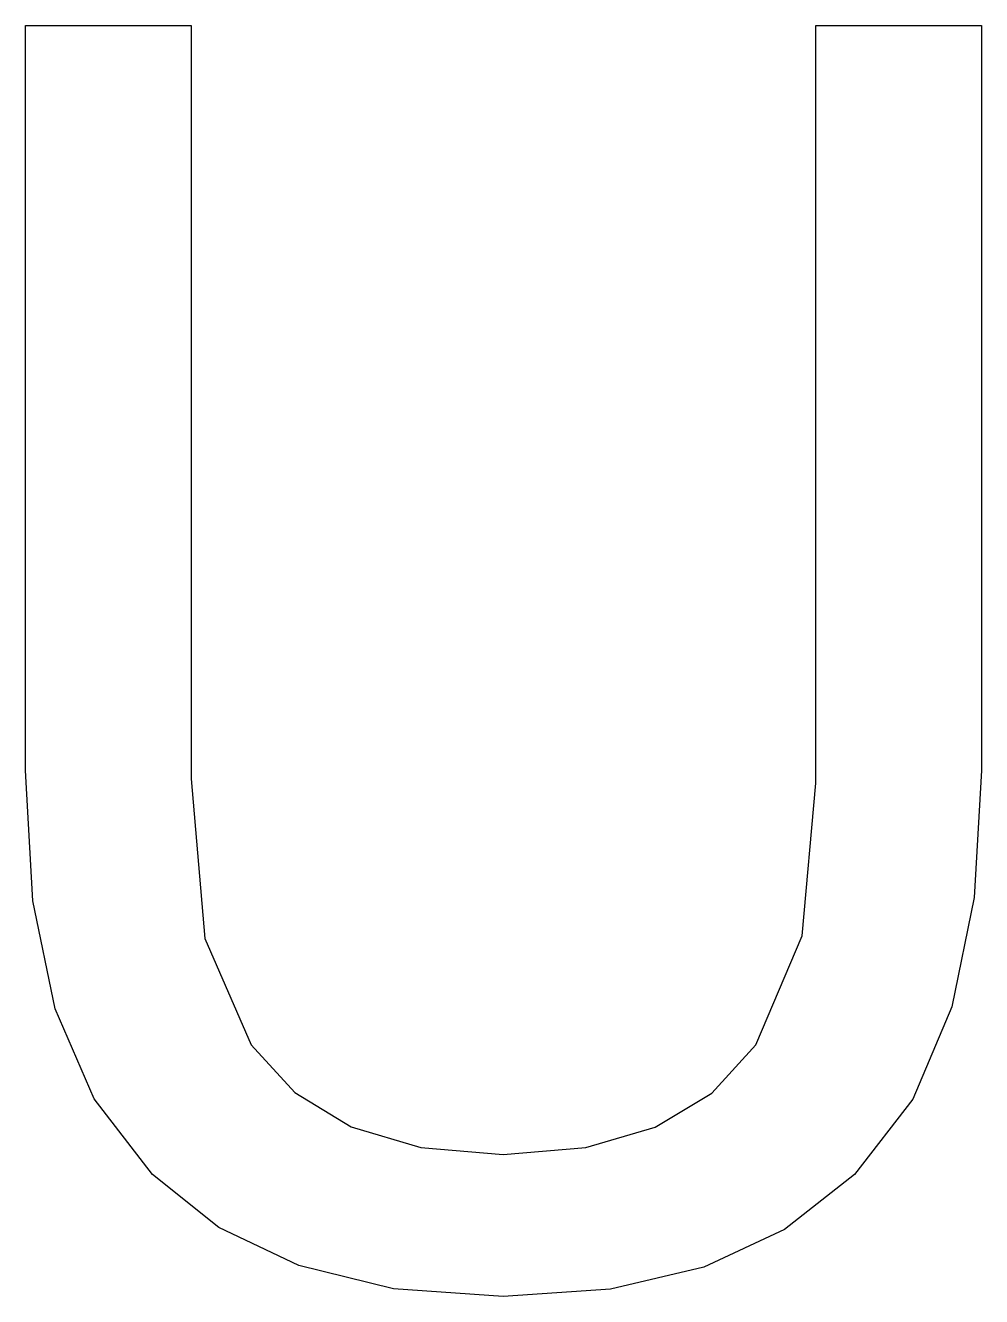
# Model space of a CAD drawing. Header units: metres. Extents: x -71 to 71, y 0 to 188.
import ezdxf

# ---------------------------------------------------------------- set-up
doc = ezdxf.new("R2010")
doc.units = ezdxf.units.M

msp = doc.modelspace()

# ---------------------------------------------------------------- linework, layer by layer
at = {"layer": 'COMPONENT0'}
for p, q in [((-70.5, 77.59), (-70.5, 187.51)), ((-70.5, 187.51), (-46.08, 187.51)), ((-46.08, 187.51), (-46.08, 76.36)), ((46.08, 75.74), (46.08, 187.51)), ((46.08, 187.51), (70.5, 187.51)), ((70.5, 187.51), (70.5, 77.59)), ((-69.41, 58.38), (-70.5, 77.59)), ((70.5, 77.59), (69.41, 58.89)), ((-46.08, 76.36), (-44.04, 52.8)), ((44.04, 53.23), (46.08, 75.74)), ((-66.12, 42.44), (-69.41, 58.38)), ((69.41, 58.89), (66.12, 42.74)), ((-44.04, 52.8), (-37.19, 37.13)), ((37.19, 37.13), (44.04, 53.23)), ((-60.34, 29.17), (-66.12, 42.44)), ((66.12, 42.74), (60.34, 29.13)), ((-37.19, 37.13), (-30.79, 30.1)), ((30.72, 30.02), (37.19, 37.13)), ((-30.79, 30.1), (-22.45, 25.04)), ((22.39, 24.98), (30.72, 30.02)), ((-51.75, 18.01), (-60.34, 29.17)), ((60.34, 29.13), (51.75, 18.01)), ((-22.45, 25.04), (-12.2, 21.99)), ((12.15, 21.97), (22.39, 24.98)), ((-12.2, 21.99), (-0.06, 20.97)), ((-0.06, 20.97), (12.15, 21.97)), ((-41.97, 10.21), (-51.75, 18.01)), ((51.75, 18.01), (41.45, 9.9)), ((-30.16, 4.56), (-41.97, 10.21)), ((41.45, 9.9), (29.54, 4.32)), ((-16.22, 1.14), (-30.16, 4.56)), ((29.54, 4.32), (15.79, 1.08)), ((-0.06, 0), (-16.22, 1.14)), ((15.79, 1.08), (-0.06, 0))]:
    msp.add_line(p, q, dxfattribs=at)

doc.saveas('drawing.dxf')
